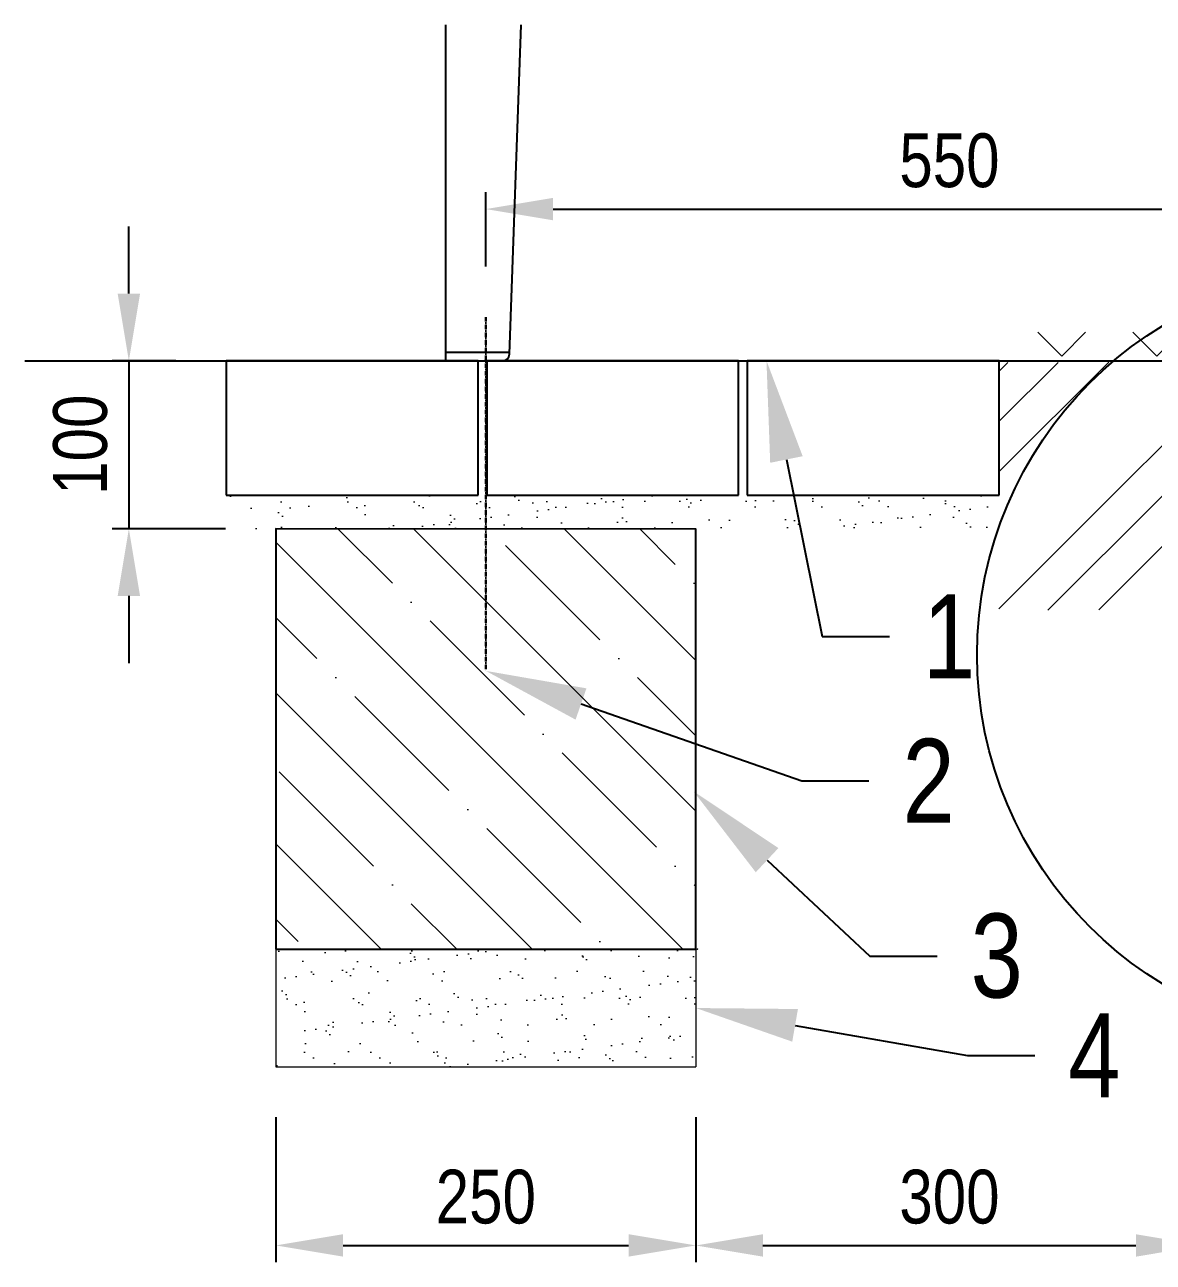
# Model space of a CAD drawing. Header units: millimetres. Extents: x 28102 to 34042, y 7360 to 11560.
# Drawn here: x 30280 to 30952, y 9348 to 10085 of the extents above; entities that cross this region are included whole.
import ezdxf
from ezdxf import colors
from ezdxf.entities.mleader import LeaderData, LeaderLine
from ezdxf.lldxf.tags import DXFTag
from ezdxf.math import Vec2, Vec3

# ---------------------------------------------------------------- set-up
doc = ezdxf.new("R2010")
doc.units = ezdxf.units.MM
doc.header["$LTSCALE"] = 0.3
doc.linetypes.add('DashDot', pattern=[15, 9, -3, 0, -3])
doc.layers.add('SRAFY', color=251, linetype='Continuous', lineweight=13)
doc.styles.add('SEACAD_Arial', font='arial.ttf', dxfattribs={"width": 0.8})
tags = doc.linetypes.add('HIDDEN2', pattern=[4.7625, 3.175, -1.5875]).pattern_tags.tags
tags[6:7] = [DXFTag(74, 4), DXFTag(75, 0), DXFTag(340, '0'), DXFTag(46, 0.0), DXFTag(50, 0.0), DXFTag(44, 0.0), DXFTag(45, 0.0)]
tags[4:5] = [DXFTag(74, 4), DXFTag(75, 0), DXFTag(340, '0'), DXFTag(46, 0.0), DXFTag(50, 0.0), DXFTag(44, 0.0), DXFTag(45, 0.0)]
doc.dimstyles.new('ISO-25', dxfattribs={"dimtxt": 1.6, "dimasz": 2, "dimexe": 0.5, "dimexo": 1.5, "dimtad": 1, "dimdec": 0, "dimtxsty": 'SEACAD_Arial', "dimcen": 2, "dimadec": 0, "dimazin": 0, "dimtfac": 1, "dimtdec": 0, "dimtmove": 0, "dimatfit": 3, "dimfxl": 1, "dimarcsym": 0})

# ---------------------------------------------------------------- blocks, each defined once
blk = doc.blocks.new('*D134')
at = {"color": 0, "lineweight": -2, "transparency": 16777216}
for p, q in [((30554.86, 9940.77), (30554.86, 9985.01)), ((31106.86, 9940.77), (31106.86, 9985.01)), ((30594.86, 9975.01), (31066.86, 9975.01))]:
    blk.add_line(p, q, dxfattribs=at)
at = {"color": 0, "transparency": 16777216}
for points in [[(30594.86, 9981.67), (30594.86, 9968.34), (30554.86, 9975.01)], [(31066.86, 9981.67), (31066.86, 9968.34), (31106.86, 9975.01)]]:
    blk.add_solid(points, dxfattribs=at)
at = {"layer": 'Defpoints', "color": 0, "transparency": 16777216}
for p in [(31106.86, 9975.01), (30554.86, 9910.77), (31106.86, 9910.77)]:
    blk.add_point(p, dxfattribs=at)
at = {"color": 0, "transparency": 16777216, "insert": (30830.86, 10003.85), "char_height": 32, "attachment_point": 5, "style": 'SEACAD_Arial'}
blk.add_mtext('550', dxfattribs=at)
blk = doc.blocks.new('*D137')
at = {"color": 0, "lineweight": -2, "transparency": 16777216}
for p, q in [((30429.88, 9434.44), (30429.88, 9348.14)), ((30679.87, 9434.44), (30679.87, 9348.14)), ((30469.88, 9358.14), (30639.87, 9358.14))]:
    blk.add_line(p, q, dxfattribs=at)
at = {"color": 0, "transparency": 16777216}
for points in [[(30469.88, 9364.81), (30469.88, 9351.47), (30429.88, 9358.14)], [(30639.87, 9364.81), (30639.87, 9351.47), (30679.87, 9358.14)]]:
    blk.add_solid(points, dxfattribs=at)
at = {"layer": 'Defpoints', "color": 0, "transparency": 16777216}
for p in [(30429.88, 9464.44), (30679.87, 9464.44), (30679.87, 9358.14)]:
    blk.add_point(p, dxfattribs=at)
at = {"color": 0, "transparency": 16777216, "insert": (30554.87, 9386.98), "char_height": 32, "attachment_point": 5, "style": 'SEACAD_Arial'}
blk.add_mtext('250', dxfattribs=at)
blk = doc.blocks.new('*D139')
at = {"color": 0, "lineweight": -2, "transparency": 16777216}
for p, q in [((30981.87, 9484.65), (30981.87, 9348.11)), ((30679.87, 9434.44), (30679.87, 9348.11)), ((30719.87, 9358.11), (30941.87, 9358.11))]:
    blk.add_line(p, q, dxfattribs=at)
at = {"color": 0, "transparency": 16777216}
for points in [[(30719.87, 9364.78), (30719.87, 9351.44), (30679.87, 9358.11)], [(30941.87, 9364.78), (30941.87, 9351.44), (30981.87, 9358.11)]]:
    blk.add_solid(points, dxfattribs=at)
at = {"layer": 'Defpoints', "color": 0, "transparency": 16777216}
for p in [(30981.87, 9514.65), (30679.87, 9464.44), (30981.87, 9358.11)]:
    blk.add_point(p, dxfattribs=at)
at = {"color": 0, "transparency": 16777216, "insert": (30830.87, 9386.96), "char_height": 32, "attachment_point": 5, "style": 'SEACAD_Arial'}
blk.add_mtext('300', dxfattribs=at)
blk = doc.blocks.new('*D146')
at = {"color": 0, "lineweight": -2, "transparency": 16777216}
for p, q in [((30342.35, 9924.74), (30342.35, 9964.74)), ((30370.37, 9884.74), (30332.35, 9884.74)), ((30342.35, 9884.74), (30342.35, 9784.77)), ((30399.88, 9784.77), (30332.35, 9784.77)), ((30342.35, 9744.77), (30342.35, 9704.77))]:
    blk.add_line(p, q, dxfattribs=at)
at = {"color": 0, "transparency": 16777216}
for points in [[(30335.68, 9924.74), (30349.01, 9924.74), (30342.35, 9884.74)], [(30335.68, 9744.77), (30349.01, 9744.77), (30342.35, 9784.77)]]:
    blk.add_solid(points, dxfattribs=at)
at = {"layer": 'Defpoints', "color": 0, "transparency": 16777216}
for p in [(30400.37, 9884.74), (30342.35, 9784.77), (30429.88, 9784.77)]:
    blk.add_point(p, dxfattribs=at)
at = {"color": 0, "transparency": 16777216, "insert": (30313.51, 9834.76), "char_height": 32, "attachment_point": 5, "rotation": 90, "style": 'SEACAD_Arial'}
blk.add_mtext('100', dxfattribs=at)

msp = doc.modelspace()

# ---------------------------------------------------------------- hatches: boundary and pattern name
at = {"layer": 'SRAFY'}
h = msp.add_hatch(dxfattribs=at)
h.set_pattern_fill('TERACO', color=256, scale=20)
h.set_pattern_definition([(45, (22864.92, 4570.09), (-28.28427, 28.28427), [20, -20]), (135, (22921.49, 4570.09), (-28.28427, -28.28427), [20, -20])])
h.paths.add_polyline_path([(30860.37, 9884.75), (30860.37, 9907.77), (31255.37, 9907.77), (31255.37, 9884.76)])
h = msp.add_hatch(dxfattribs=at)
h.set_pattern_fill('GOST_GROUND', color=256, scale=10)
h.set_pattern_definition([(45, (22864.92, 4570.09), (141.4214, -9e-15), [200]), (45, (22894.92, 4570.09), (141.4214, -9e-15), [200]), (45, (22924.92, 4570.09), (141.4214, -9e-15), [200])])
h.paths.add_polyline_path([(30981.85, 9737.08), (30860.36, 9736.03), (30860.37, 9883.69), (31255.37, 9884.74), (31255.37, 9737.33), (31231.88, 9737.33), (31231.88, 9834.65), (30981.84, 9834.65)])
h = msp.add_hatch(dxfattribs=at)
h.set_pattern_fill('AR-SAND', color=256, scale=0.5)
h.set_pattern_definition([(37.5, (23864.92, 4570.084), (-0.800016, 24.47066), [0, -19.304, 0, -21.59, 0, -20.6375]), (7.5, (23864.92, 4570.084), (22.47616, 35.84126), [0, -10.414, 0, -17.399, 0, -6.6675]), (327.5, (23849.3, 4570.084), (39.54962, 0.07186), [0, -6.35, 0, -22.86, 0, -29.845]), (317.5, (23849.3, 4570.084), (38.17782, 11.14647), [0, -3.175, 0, -14.986, 0, -17.145])])
h.paths.add_polyline_path([(30400.37, 9804.74), (30400.37, 9784.79), (30430.9, 9784.74), (30550.87, 9784.58), (30550.87, 9804.74)])
h.paths.add_polyline_path([(30860.37, 9784.4), (30860.37, 9804.74), (30550.87, 9804.74), (30550.87, 9784.58), (30680.87, 9784.4)])
h = msp.add_hatch(dxfattribs=at)
h.set_pattern_fill('ANSI35', color=256, scale=10, angle=90)
h.set_pattern_definition([(135, (23808.907, 4274.32), (-44.9013, -44.9013), []), (135, (23808.907, 4319.224), (-44.9013, -44.9013), [79.375, -15.875, 0, -15.875])])
h.paths.add_polyline_path([(30429.88, 9784.77), (30429.88, 9534.43), (30679.89, 9534.43), (30679.85, 9784.42)])
h = msp.add_hatch(dxfattribs=at)
h.set_pattern_fill('AR-SAND', color=256, scale=0.5)
h.set_pattern_definition([(37.5, (23828.92, 4274.295), (-0.800016, 24.47066), [0, -19.304, 0, -21.59, 0, -20.6375]), (7.5, (23828.92, 4274.295), (22.47616, 35.84126), [0, -10.414, 0, -17.399, 0, -6.6675]), (327.5, (23813.3, 4274.295), (39.54962, 0.07186), [0, -6.35, 0, -22.86, 0, -29.845]), (317.5, (23813.3, 4274.295), (38.17782, 11.14647), [0, -3.175, 0, -14.986, 0, -17.145])])
h.paths.add_polyline_path([(30679.87, 9534.43), (30429.88, 9534.43), (30429.88, 9464.44), (30679.87, 9464.44)])

# ---------------------------------------------------------------- linework, layer by layer
at = {"color": 7, "linetype": 'Continuous'}
for p, q in [((30530.86, 10084.74), (30530.86, 9884.74)), ((30569, 9888.6), (30575.85, 10084.74)), ((30550.37, 9884.74), (30400.37, 9884.74)), ((30400.37, 9884.74), (30400.37, 9804.74)), ((30537.59, 9884.74), (30530.86, 9884.74)), ((30545.66, 9884.74), (30537.59, 9884.74)), ((30545.66, 9884.74), (30545.86, 9884.74)), ((30545.86, 9884.74), (30553.86, 9884.74)), ((30550.37, 9804.74), (30550.37, 9884.74)), ((30565, 9884.74), (30554.06, 9884.74)), ((30705.37, 9884.74), (30555.37, 9884.74)), ((30555.37, 9884.74), (30555.37, 9804.74)), ((30705.37, 9804.74), (30705.37, 9884.74)), ((30860.37, 9884.74), (30710.37, 9884.74)), ((30710.37, 9884.74), (30710.37, 9804.74)), ((30860.37, 9804.74), (30860.37, 9884.74)), ((30400.37, 9804.74), (30550.37, 9804.74)), ((30555.37, 9804.74), (30705.37, 9804.74)), ((30710.37, 9804.74), (30860.37, 9804.74))]:
    msp.add_line(p, q, dxfattribs=at)
at = {"linetype": 'DashDot', "lineweight": 30}
msp.add_line((30554.86, 9910.77), (30554.86, 9700.11), dxfattribs=at)
at = {"linetype": 'HIDDEN2'}
msp.add_line((30569.04, 9889.74), (30531.04, 9889.74), dxfattribs=at)
msp.add_line((30280.37, 9884.75), (31255.37, 9884.74))
at = {"lineweight": 15}
msp.add_line((30530.86, 9884.74), (30580.86, 9884.74), dxfattribs=at)
msp.add_lwpolyline([(30429.88, 9534.43), (30679.89, 9534.43), (30679.85, 9784.42), (30429.88, 9784.77)], close=True)
msp.add_circle((31076.36, 9709.68), 229.01)
at = {"color": 7, "linetype": 'Continuous'}
msp.add_circle((30680.9, 9534.41), 0.01, dxfattribs=at)
msp.add_arc((30565, 9888.74), 4, 270, 358, dxfattribs=at)
at = {"layer": 'SRAFY'}
for p, q in [((30429.88, 9534.43), (30429.88, 9464.44)), ((30679.87, 9534.43), (30679.87, 9464.44)), ((30429.88, 9464.44), (30679.87, 9464.44))]:
    msp.add_line(p, q, dxfattribs=at)

# ---------------------------------------------------------------- dimensions: what is measured, and where the dimension line sits
for base, p1, p2, override, picture, middle in [((31106.86, 9975.01), (30554.86, 9910.77), (31106.86, 9910.77), {"dimscale": 0, "dimrnd": 10}, '*D134', (30830.86, 10003.85)), ((30981.87, 9358.11), (30679.87, 9464.44), (30981.87, 9514.65), {"dimscale": 0, "dimrnd": 10, "dimtix": 0, "dimtofl": 1, "dimtmove": 0, "dimatfit": 3}, '*D139', (30830.87, 9386.96)), ((30679.87, 9358.14), (30429.88, 9464.44), (30679.87, 9464.44), {"dimscale": 0, "dimtix": 0, "dimtofl": 1, "dimtmove": 0, "dimatfit": 3}, '*D137', (30554.87, 9386.98))]:
    dim = msp.add_linear_dim(base=base, p1=p1, p2=p2, dimstyle='ISO-25', override=override)
    dim.commit()
    dim.dimension.update_dxf_attribs({"geometry": picture, "text_midpoint": middle})
dim = msp.add_linear_dim(base=(30342.35, 9784.77), p1=(30400.37, 9884.74), p2=(30429.88, 9784.77), angle=90, dimstyle='ISO-25')
dim.commit()
dim.dimension.update_dxf_attribs({"geometry": '*D146', "text_midpoint": (30313.51, 9834.76)})

# ---------------------------------------------------------------- leaders
ml = msp.add_multileader_mtext('Standard')
ml.set_content('1', color=256, style='SEACAD_Arial')
ml.set_leader_properties()
ml.build(insert=Vec2(0, 0))
ml.multileader.update_dxf_attribs({"text_right_attachment_type": 6, "dogleg_length": 2, "arrow_head_size": 60, "scale": 20})
ctx = ml.context
ctx.base_point, ctx.scale, ctx.char_height, ctx.arrow_head_size, ctx.landing_gap_size, ctx.plane_origin = Vec3(30795.09, 9720.67), 20, 50, 60, 20, Vec3(30629.34, 9884.77)
ctx.right_attachment = 6
notes = []
notes.append((ctx, [(0, (1, 1, 0), (30755.09, 9720.67), (1, 0), 40, [(0, [(30721.94, 9884.77)], 0, [])])]))
ctx.mtext.insert, ctx.mtext.flow_direction = Vec3(30815.09, 9745.67), 5
ml = msp.add_multileader_mtext('Standard')
ml.set_content('2', color=256, style='SEACAD_Arial')
ml.set_leader_properties()
ml.build(insert=Vec2(0, 0))
ml.multileader.update_dxf_attribs({"text_right_attachment_type": 6, "dogleg_length": 2, "arrow_head_size": 60, "scale": 20})
ctx = ml.context
ctx.base_point, ctx.scale, ctx.char_height, ctx.arrow_head_size, ctx.landing_gap_size, ctx.plane_origin = Vec3(30782.92, 9634.71), 20, 50, 60, 20, Vec3(30549.85, 9700.13)
ctx.right_attachment = 6
notes.append((ctx, [(0, (1, 1, 0), (30742.92, 9634.71), (1, 0), 40, [(0, [(30554.86, 9700.13)], 0, [])])]))
ctx.mtext.insert, ctx.mtext.flow_direction = Vec3(30802.92, 9659.71), 5
ml = msp.add_multileader_mtext('Standard')
ml.set_content('3', color=256, style='SEACAD_Arial')
ml.set_leader_properties()
ml.build(insert=Vec2(0, 0))
ml.multileader.update_dxf_attribs({"text_right_attachment_type": 6, "dogleg_length": 2, "arrow_head_size": 60, "scale": 20})
ctx = ml.context
ctx.base_point, ctx.scale, ctx.char_height, ctx.arrow_head_size, ctx.landing_gap_size, ctx.plane_origin = Vec3(30823.48, 9530.23), 20, 50, 60, 20, Vec3(30548.81, 9487.29)
ctx.right_attachment = 6
notes.append((ctx, [(0, (1, 1, 0), (30783.48, 9530.23), (1, 0), 40, [(0, [(30678.49, 9628.45)], 0, [])])]))
ctx.mtext.insert, ctx.mtext.flow_direction = Vec3(30843.48, 9555.67), 5
ml = msp.add_multileader_mtext('Standard')
ml.set_content('4', color=256, style='SEACAD_Arial')
ml.set_leader_properties()
ml.build(insert=Vec2(0, 0))
ml.multileader.update_dxf_attribs({"text_right_attachment_type": 6, "dogleg_length": 2, "arrow_head_size": 60, "scale": 20})
ctx = ml.context
ctx.base_point, ctx.scale, ctx.char_height, ctx.arrow_head_size, ctx.landing_gap_size, ctx.plane_origin = Vec3(30881.62, 9471.22), 20, 50, 60, 20, Vec3(30469.73, 9540.54)
ctx.right_attachment = 6
notes.append((ctx, [(0, (1, 1, 0), (30841.62, 9471.22), (1, 0), 40, [(0, [(30679.87, 9499.44)], 0, [])])]))
ctx.mtext.insert, ctx.mtext.flow_direction = Vec3(30901.62, 9496.22), 5
for ctx, leaders in notes:
    for number, flags, end, landing, length, lines in leaders:
        leader = LeaderData()
        leader.index, (leader.has_last_leader_line, leader.has_dogleg_vector, leader.attachment_direction) = number, flags
        leader.last_leader_point, leader.dogleg_vector, leader.dogleg_length = Vec3(end), Vec3(landing), length
        for number, points, colour, breaks in lines:
            line = LeaderLine()
            line.index, line.vertices, line.color, line.breaks = number, Vec3.list(points), colors.encode_raw_color(colour), breaks
            leader.lines.append(line)
        ctx.leaders.append(leader)

doc.saveas('drawing.dxf')
